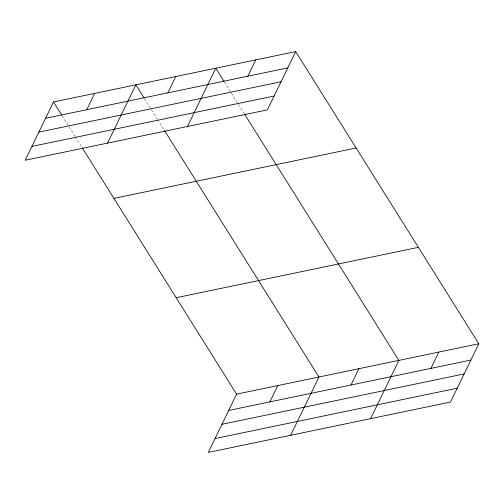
<?xml version="1.0" encoding="UTF-8"?>
<svg xmlns="http://www.w3.org/2000/svg" width="504" height="504" viewBox="0 0 504 504"><rect width="100%" height="100%" fill="white"/><g stroke="black" fill="none" stroke-linecap="round" stroke-linejoin="round"><path stroke-width="0.38" stroke-dasharray="2.52 1.89" d="M224.4 81.982L230.977 92.478M231.393 93.133L244.131 113.463M144.478 98.608L151.055 109.103M151.465 109.759L157.223 118.938M157.632 119.593L164.209 130.089M62.131 115.737L68.708 126.227M69.117 126.882L74.876 136.067M75.285 136.723L81.862 147.218"/><path stroke-width="0.76" d="M295.697 51.584L53.5 101.959L25.2 160.24L267.397 109.866L295.697 51.584L478.8 343.76L450.5 402.041L208.303 452.416L236.603 394.134L478.8 343.76M86.751 109.715L94.67 93.397M107.547 143.111L135.847 84.83L144.068 97.952M167.889 92.837L175.808 76.52M187.469 126.491L215.769 68.21L223.99 81.327M247.811 76.211L255.736 59.894M269.854 401.89L277.78 385.573M290.651 435.286L318.95 377.011L164.619 130.744M350.992 385.012L358.911 368.695M370.579 418.666L398.878 360.385L244.547 114.118M430.914 368.386L438.839 352.069M45.574 118.276L287.771 67.901M38.852 132.124L281.049 81.749M31.922 146.393L274.119 96.018M113.923 198.381L356.12 148M176.179 297.719L418.377 247.338M228.684 410.451L470.875 360.076M221.955 424.299L464.152 373.924M215.032 438.568L457.223 388.193M53.5 101.959L61.721 115.076M82.272 147.874L236.603 394.134"/></g></svg>
